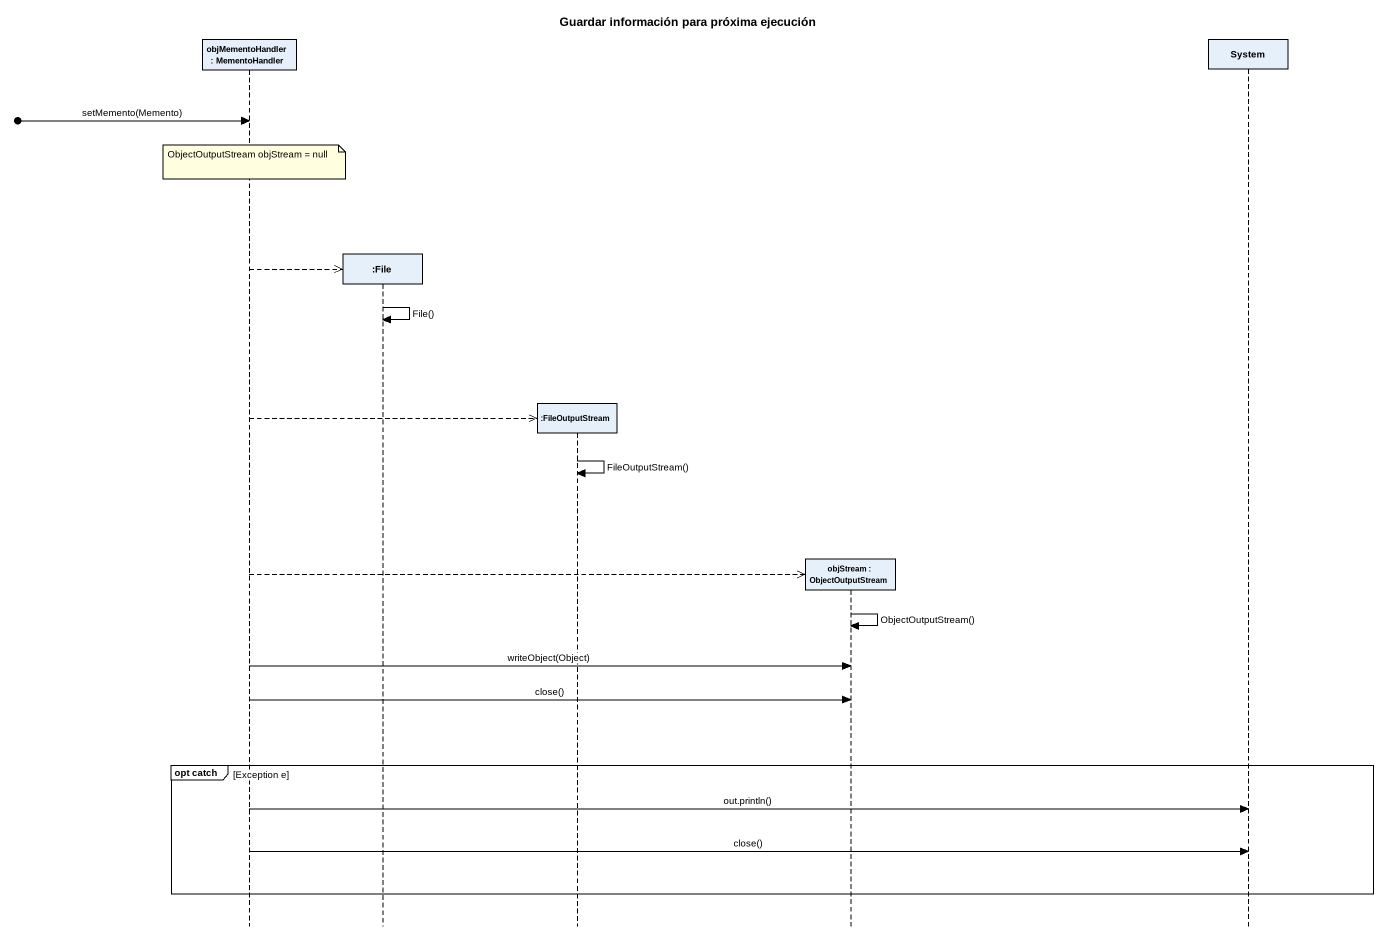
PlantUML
@startuml
title Guardar información para próxima ejecución
hide footbox
participant "objMementoHandler : MementoHandler" as objMementoHandler
participant ":File" as File_
participant ":FileOutputStream" as FileOutputStream
participant "objStream : ObjectOutputStream" as objStream
participant System

[o-> objMementoHandler : setMemento(Memento)
note over objMementoHandler : ObjectOutputStream objStream = null
objMementoHandler -->> File_ **
File_ -> File_ : File()
objMementoHandler -->> FileOutputStream **
FileOutputStream -> FileOutputStream : FileOutputStream()
objMementoHandler -->> objStream **
objStream -> objStream : ObjectOutputStream()
objMementoHandler -> objStream : writeObject(Object)
objMementoHandler -> objStream : close()
group opt catch [Exception e]
  objMementoHandler -> System : out.println()
  objMementoHandler -> System : close()
end
@enduml
